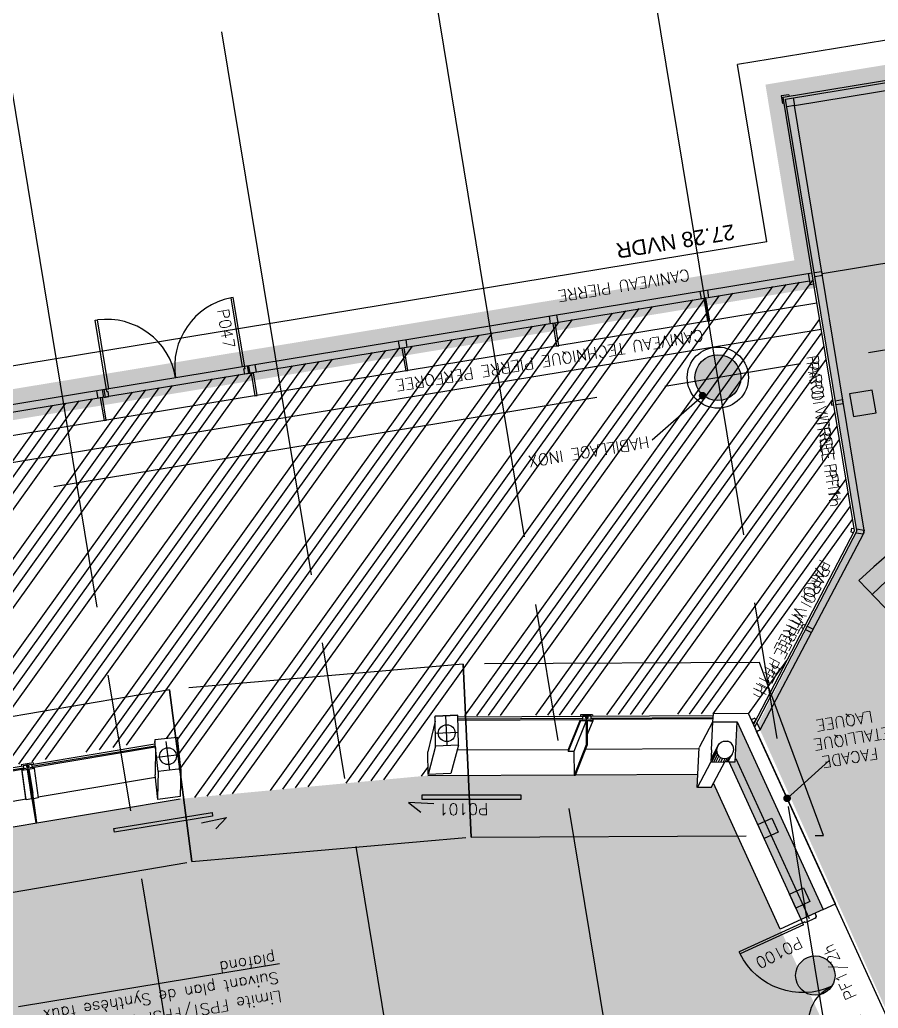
# Model space of a CAD drawing. Header units: millimetres. Extents: x 33240 to 33395, y 51607 to 51720.
# Drawn here: x 33346.81 to 33358.04, y 51691.87 to 51704.79 of the extents above; entities that cross this region are included whole.
import ezdxf

# ---------------------------------------------------------------- set-up
doc = ezdxf.new("R2010")
doc.units = ezdxf.units.MM
doc.header["$LTSCALE"] = 0.3
doc.header["$MEASUREMENT"] = 0
doc.header["$PDMODE"] = 34
doc.header["$PDSIZE"] = 0.3
for name, pattern in [('ACAD_ISO02W100', [15, 12, -3]), ('ACAD_ISO08W100', [36, 24, -3, 6, -3]), ('ACAD_ISO10W100', [18, 12, -3, 0, -3]), ('ACAD_ISO13W100', [36, 12, -3, 12, -3, 0, -3, 0, -3])]:
    doc.linetypes.add(name, pattern=pattern)
doc.layers.get('0').update_dxf_attribs({"linetype": 'CONTINUOUS'})
doc.layers.get('DEFPOINTS').update_dxf_attribs({"linetype": 'CONTINUOUS'})
for name, color, linetype in [('00-TRAMES-BAT', 7, 'ACAD_ISO08W100'), ('01-TREMIE-ESCAL-ASC', 4, 'CONTINUOUS'), ('02-MURS-PORTEUR', 1, 'CONTINUOUS'), ('02-MURS-POTEAU', 6, 'CONTINUOUS'), ('03-STRUCTURE-METALLIQUE', 212, 'CONTINUOUS'), ('04-CLOISONS', 2, 'CONTINUOUS'), ('04-PLAFOND-LIMITE', 231, 'CONTINUOUS'), ('05-MEN-EXT', 142, 'CONTINUOUS'), ('05-MEN-EXT-NUM', 3, 'CONTINUOUS'), ('05-MEN-INT', 4, 'CONTINUOUS'), ('05-MEN-INT-NUM', 62, 'CONTINUOUS'), ('07-REVT-BARDAGE', 213, 'CONTINUOUS'), ('07-REVT-SOL', 8, 'CONTINUOUS'), ('08-EQUI-MEUBLE-PROJ-01', 11, 'CONTINUOUS'), ('09-COT-EXT', 4, 'CONTINUOUS'), ('10-ANN-ALTITUDE', 152, 'CONTINUOUS'), ('10-ANN-TEXTE', 3, 'CONTINUOUS'), ('11-RES-EP', 150, 'ACAD_ISO13W100'), ('11-RES-ETANCH-POLY-TEXTE', 40, 'ACAD_ISO10W100'), ('11-RES-ISOL-FEU', 2, 'CONTINUOUS'), ('11-RES-VMC', 111, 'CONTINUOUS'), ('14-HACH-MURS', 253, 'CONTINUOUS'), ('14-HACH-POTEAU', 251, 'CONTINUOUS')]:
    doc.layers.add(name, color=color, linetype=linetype)
doc.styles.add('ANN', font='romans.shx')
doc.styles.add('COT', font='romans.shx')
doc.styles.add('NIV', font='ARIAL.TTF', dxfattribs={"height": 0.2})
doc.dimstyles.new('COTEXT', dxfattribs={"dimtxt": 0.15, "dimasz": 0.11, "dimexe": 0, "dimexo": 0, "dimgap": 0.05, "dimtad": 1, "dimdec": 3, "dimdsep": 46, "dimtxsty": 'COT', "dimblk1": 'COTBLOC', "dimblk2": 'COTBLOC', "dimsah": 1, "dimcen": -0.1, "dimse1": 1, "dimse2": 1, "dimadec": 0, "dimazin": 0, "dimtfac": 1, "dimtdec": 3, "dimtmove": 2, "dimatfit": 3, "dimldrblk": 'COTBLOC', "dimfxl": 1, "dimtolj": 1, "dimarcsym": 0})

# ---------------------------------------------------------------- blocks, each defined once
blk = doc.blocks.new('7DP18')
for p, q in [((0.055, -0.03), (0.055, 0.915)), ((0.055, 0.915), (0.085, 0.915)), ((0.085, 0), (0.085, 0.915)), ((1.855, 0), (1.855, 0.915)), ((1.885, 0.915), (1.855, 0.915)), ((1.885, -0.03), (1.885, 0.915)), ((0, -0.1), (0, 0)), ((0, 0), (0.085, 0)), ((1.94, 0), (1.855, 0)), ((1.94, -0.1), (1.94, 0)), ((0, -0.1), (0.07, -0.1)), ((0.055, -0.03), (0.07, -0.03)), ((0.07, -0.1), (0.07, -0.03)), ((1.87, -0.1), (1.87, -0.03)), ((1.885, -0.03), (1.87, -0.03)), ((1.94, -0.1), (1.87, -0.1))]:
    blk.add_line(p, q)
for centre, start, end in [((0.055, 0), 0, 88.1221), ((1.885, 0), 91.8779, 180)]:
    blk.add_arc(centre, 0.915, start, end)
blk = doc.blocks.new('MVP95')
for p, q in [((0.045, -0.03), (0.045, 0.915)), ((0.075, 0.915), (0.045, 0.915)), ((0.075, 0), (0.075, 0.915)), ((1.475, 0.515), (1.445, 0.515)), ((1.445, 0), (1.445, 0.515)), ((1.475, 0.515), (1.475, -0.03)), ((0, -0.2), (0, 0)), ((0.075, 0), (0, 0)), ((0.06, -0.03), (0.045, -0.03)), ((0.06, -0.185), (0.06, -0.03)), ((1.52, 0), (1.445, 0)), ((1.46, -0.03), (1.46, -0.185)), ((1.475, -0.03), (1.46, -0.03)), ((1.52, 0), (1.52, -0.2)), ((0.045, -0.2), (0, -0.2)), ((0.045, -0.2), (0.045, -0.185)), ((0.06, -0.185), (0.045, -0.185)), ((1.475, -0.185), (1.46, -0.185)), ((1.475, -0.185), (1.475, -0.2)), ((1.52, -0.2), (1.475, -0.2))]:
    blk.add_line(p, q)
for centre, radius, start, end in [((0.045, 0), 0.915, 359.9692, 88.1212), ((1.475, 0.001), 0.515, 93.3395, 180.0973)]:
    blk.add_arc(centre, radius, start, end)
blk = doc.blocks.new('COTBLOC')
for p, q in [((0, -1.3608), (0, 1.3608)), ((-0.76, 0), (-0.99, 0)), ((0, 0), (-0.76, 0)), ((0, 0), (0.76, 0)), ((0.76, 0), (0.99, 0))]:
    blk.add_line(p, q)
at = {"const_width": 0.15}
blk.add_lwpolyline([(-0.1, 0, 1), (0.1, 0, 1)], format="xyb", close=True, dxfattribs=at)
blk = doc.blocks.new('*D51')
at = {"layer": '09-COT-EXT', "color": 0, "lineweight": -2}
blk.add_line((33372.545, 51713.527), (33268.79, 51696.442), dxfattribs=at)
at = {"layer": 'DEFPOINTS', "color": 0}
for p in [(33373.229, 51710.05), (33268.682, 51696.425), (33269.257, 51692.93)]:
    blk.add_point(p, dxfattribs=at)
at = {"layer": '09-COT-EXT', "color": 0, "lineweight": -2, "xscale": 0.11, "yscale": 0.11, "zscale": 0.11}
for p, rotation in [((33372.654, 51713.545), 9.350573668281061), ((33268.682, 51696.425), 189.350573668281)]:
    blk.add_blockref('COTBLOC', p, dxfattribs=dict(at, rotation=rotation))
at = {"layer": '09-COT-EXT', "color": 0, "insert": (33320.648, 51705.108), "char_height": 0.15, "attachment_point": 5, "rotation": 9.3506, "style": 'COT'}
blk.add_mtext('\\A1;105.372', dxfattribs=at)
blk = doc.blocks.new('PF1-2H')
blk.add_hatch(color=256).paths.add_polyline_path([(-0.001288, 0, 1), (0.001288, 0, 1)])
blk.add_circle((0, 0), 0.001288)
blk = doc.blocks.new('CARRE2')
blk.add_hatch(color=256).paths.add_polyline_path([(-0.1, 0.1), (0.1, 0.1), (0.1, -0.1), (-0.1, -0.1)])
blk.add_lwpolyline([(-0.1, 0.1), (0.1, 0.1), (0.1, -0.1), (-0.1, -0.1)], close=True)

msp = doc.modelspace()

# ---------------------------------------------------------------- hatches: boundary and pattern name
at = {"layer": '07-REVT-SOL'}
h = msp.add_hatch(dxfattribs=at)
h.set_pattern_fill('CROSS', color=30, style=0)
h.set_pattern_definition([(189.35057367, (57785.36794, 108093.90987), (-0.2060594638, -0.2872968802), [0.125, -0.375]), (279.35057367, (57785.29612, 108093.96139), (0.2872968802, -0.2060594638), [0.125, -0.375])])
h.paths.add_polyline_path([(33373.5041, 51706.5014), (33356.8286, 51703.7556), (33357.7587, 51698.1074), (33356.4632, 51695.5713), (33360.3269, 51686.9977), (33360.6614, 51682.961), (33370.5977, 51684.5971), (33369.7218, 51689.9165), (33374.8132, 51690.7549), (33375.0732, 51689.1762), (33376.323, 51689.382)])
h = msp.add_hatch(dxfattribs=at)
h.set_pattern_fill('ANSI34', color=256, style=0)
h.set_pattern_definition([(234.3505737, (57752.873, 108291.1774), (0.609448717, -0.4371181325), []), (234.3505737, (57752.69855, 108291.1487), (0.609448717, -0.4371181325), []), (234.3505737, (57752.5241, 108291.12), (0.609448717, -0.4371181325), []), (234.3505737, (57752.3497, 108291.09124), (0.609448717, -0.4371181325), [])])
h.paths.add_polyline_path([(33309.5314, 51685.8588), (33309.227, 51686.3339), (33308.7901, 51686.9168), (33308.2417, 51687.5322), (33307.7231, 51688.0157), (33307.1703, 51688.4635), (33306.6491, 51688.8373), (33306.1684, 51689.1099), (33305.6057, 51689.375), (33304.8593, 51689.5906), (33304.3981, 51689.6614), (33304.0875, 51689.6801), (33303.4661, 51689.653), (33302.8229, 51689.5078), (33302.2165, 51689.3237), (33301.8431, 51689.1436), (33301.2325, 51688.7418), (33301.0441, 51688.5546), (33300.8119, 51688.2317), (33300.636, 51687.875), (33300.5145, 51687.359), (33300.505, 51686.6688), (33300.5777, 51685.9763), (33300.7416, 51685.2753), (33300.9406, 51684.7213), (33301.0157, 51684.5876), (33307.3638, 51673.1728), (33307.5551, 51673.4027), (33307.8762, 51673.8025), (33308.1163, 51674.1181), (33308.411, 51674.5325), (33308.7556, 51675.0512), (33309.048, 51675.5283), (33309.3762, 51676.1097), (33309.5889, 51676.5207), (33309.7607, 51676.8698), (33310.0204, 51677.4522), (33310.2137, 51677.9361), (33310.3288, 51678.2748), (33310.4454, 51678.6692), (33310.6648, 51679.6374), (33310.76, 51680.4082), (33310.7988, 51681.1264), (33310.7886, 51681.6572), (33311.6353, 51681.6308), (33311.6077, 51680.7216), (33311.5149, 51679.9648), (33311.413, 51679.3793), (33311.2805, 51678.8426), (33311.0938, 51678.2397), (33310.6536, 51677.1452), (33310.0752, 51675.9925), (33309.4154, 51674.8904), (33308.8726, 51674.099), (33308.2849, 51673.3459), (33307.8733, 51672.8629), (33307.228, 51672.1682), (33306.3132, 51671.3076), (33305.9865, 51671.0325), (33305.8529, 51670.9201), (33304.975, 51670.2548), (33303.8087, 51669.4948), (33303.0073, 51669.0533), (33301.8018, 51668.4879), (33300.9566, 51668.032), (33299.3651, 51667.685), (33298.3344, 51667.4599), (33297.6468, 51667.3707), (33296.7824, 51667.2899), (33295.9203, 51667.253), (33295.2266, 51667.2152), (33294.1119, 51667.2875), (33293.3748, 51667.4449), (33292.5369, 51667.5422), (33291.7914, 51667.7628), (33290.9562, 51668.1367), (33290.4698, 51668.2741), (33289.8201, 51668.6138), (33289.1999, 51669.0055), (33288.3839, 51669.5907), (33287.876, 51669.955), (33287.2211, 51670.7667), (33274.7777, 51668.6362), (33276.256, 51659.6586), (33284.2497, 51660.9749), (33284.3561, 51660.329), (33287.1543, 51660.7657), (33287.0441, 51661.435), (33288.3848, 51661.6423), (33288.4866, 51660.9834), (33292.2493, 51661.603), (33292.1421, 51662.2745), (33293.3262, 51662.4694), (33294.2159, 51657.0657), (33297.0273, 51657.8411), (33296.5137, 51662.3558), (33296.1876, 51662.9406), (33297.1941, 51663.1064), (33297.3208, 51662.3368), (33297.3071, 51662.3342), (33297.2354, 51662.0285), (33297.1718, 51661.7039), (33297.1191, 51661.3565), (33297.0807, 51661.0087), (33297.0553, 51660.6759), (33297.0448, 51660.2508), (33297.0546, 51659.9073), (33297.0786, 51659.5031), (33297.126, 51659.0791), (33297.2144, 51658.5421), (33297.1583, 51658.5188), (33297.3195, 51657.5459), (33297.3809, 51657.5561), (33297.3948, 51657.457), (33298.8658, 51657.679), (33298.8462, 51657.7974), (33298.9103, 51657.8079), (33298.7662, 51658.6942), (33298.7288, 51659.1864), (33298.7198, 51659.4049), (33298.7232, 51660.1393), (33298.7457, 51660.5123), (33298.7907, 51660.9605), (33298.8677, 51661.4609), (33298.9907, 51662.0019), (33299.0813, 51662.4183), (33299.1901, 51662.781), (33299.4457, 51663.3946), (33299.6955, 51663.8263), (33299.9745, 51664.1844), (33300.2447, 51664.447), (33300.5617, 51664.6801), (33300.8381, 51664.8192), (33301.2209, 51664.9383), (33301.4693, 51664.9787), (33301.841, 51664.9673), (33302.2061, 51664.8995), (33302.6126, 51664.7536), (33302.9838, 51664.5426), (33303.3445, 51664.2838), (33303.6583, 51663.9764), (33303.8954, 51663.7058), (33304.1617, 51663.3541), (33304.4484, 51662.8985), (33304.7788, 51662.2731), (33305.0523, 51661.5322), (33305.2961, 51660.675), (33305.4695, 51659.9959), (33305.6024, 51659.3706), (33305.6852, 51658.9167), (33307.3767, 51659.1899), (33307.1404, 51660.5973), (33307.0303, 51661.1738), (33306.9413, 51661.6002), (33306.7799, 51662.3125), (33306.6023, 51663.0284), (33306.4522, 51663.5891), (33306.3171, 51663.5669), (33306.1501, 51664.5811), (33310.3148, 51665.2669), (33310.4416, 51664.4972), (33315.177, 51665.277), (33315.0503, 51666.0466), (33321.9737, 51667.1866), (33322.0842, 51666.5156), (33326.0968, 51667.1763), (33325.9863, 51667.8474), (33338.2877, 51669.8729), (33338.4145, 51669.1031), (33337.1627, 51668.8969), (33337.4803, 51666.9678), (33338.0209, 51667.0568), (33338.5748, 51667.148), (33338.8591, 51667.1949), (33339.4721, 51667.2958), (33339.4876, 51667.2022), (33342.9411, 51667.7709), (33342.9248, 51667.8696), (33343.8326, 51668.019), (33343.8488, 51667.9204), (33345.1427, 51668.1334), (33344.8096, 51670.1562), (33343.348, 51669.9155), (33343.2212, 51670.6853), (33356.0482, 51672.7974), (33356.1749, 51672.0277), (33354.958, 51671.8273), (33355.3024, 51669.7355), (33360.6718, 51670.6196), (33360.3274, 51672.7114), (33359.1351, 51672.5151), (33359.0083, 51673.2848), (33361.9356, 51673.7669), (33362.0461, 51673.0958), (33364.4142, 51673.4857), (33364.3037, 51674.1568), (33367.7572, 51674.7255), (33367.8839, 51673.9557), (33371.2387, 51674.5081), (33371.112, 51675.2779), (33374.9437, 51675.9088), (33375.0705, 51675.1391), (33376.6328, 51675.3963), (33376.506, 51676.1661), (33377.325, 51676.3009), (33377.0481, 51677.9827), (33376.9198, 51677.9616), (33376.6273, 51679.7377), (33376.7556, 51679.7588), (33376.4112, 51681.8507), (33376.2829, 51681.8295), (33375.9904, 51683.6056), (33376.1187, 51683.6267), (33375.8418, 51685.3086), (33360.6783, 51682.8117), (33360.8797, 51680.4431), (33357.4663, 51679.6643), (33355.8502, 51679.2955), (33350.3855, 51678.0486), (33349.3674, 51677.9353), (33349.2809, 51678.7127), (33350.1901, 51678.8161), (33350.4466, 51678.8746), (33350.1324, 51680.7824), (33345.8713, 51680.0807), (33346.1535, 51678.3669), (33347.7703, 51678.5446), (33347.8568, 51677.7672), (33337.862, 51676.655), (33331.4691, 51682.1156), (33331.436, 51682.1102), (33331.3791, 51682.4555), (33331.426, 51682.4633), (33332.4803, 51685.4342), (33333.3075, 51685.2862), (33334.1791, 51687.6816), (33333.3953, 51687.9546), (33334.4746, 51690.9071), (33334.675, 51691.1303), (33338.2027, 51692.6579), (33338.2118, 51692.6161), (33338.5092, 51692.2989), (33338.6344, 51692.0226), (33341.707, 51693.0697), (33341.5019, 51693.412), (33341.3795, 51693.7866), (33344.946, 51694.7179), (33345.2392, 51694.7817), (33348.5761, 51695.3735), (33348.8741, 51695.4084), (33348.9099, 51694.6324), (33348.9146, 51694.6048), (33352.1472, 51694.9081), (33352.1459, 51695.2202), (33352.2417, 51695.6865), (33356.3412, 51695.7195), (33356.4073, 51695.575), (33357.7275, 51698.1124), (33357.1877, 51701.3904), (33320.2349, 51695.2976), (33319.7443, 51698.296), (33309.9064, 51696.6761), (33310.4, 51693.6782), (33300.57, 51692.0596), (33300.7406, 51691.0235), (33301.5358, 51691.0422), (33302.2561, 51690.9986), (33302.8984, 51690.9343), (33303.2847, 51690.8855), (33303.8837, 51690.7723), (33304.4095, 51690.6586), (33304.8482, 51690.5355), (33305.6756, 51690.2459), (33306.363, 51689.935), (33307.0247, 51689.5803), (33307.6503, 51689.1728), (33308.244, 51688.725), (33308.7944, 51688.2296), (33309.3073, 51687.6984), (33309.7704, 51687.1258), (33310.4433, 51686.1015), (33309.6647, 51685.6359)])
h = msp.add_hatch(dxfattribs=at)
h.set_pattern_fill('CROSS', color=30, style=0)
h.set_pattern_definition([(189.35057367, (57785.36794, 108093.83487), (-0.2060594638, -0.2872968802), [0.125, -0.375]), (279.35057367, (57785.29612, 108093.88639), (0.2872968802, -0.2060594638), [0.125, -0.375])])
h.paths.add_polyline_path([(33356.6042, 51689.6618), (33356.51, 51690.2341), (33357.8741, 51690.4587), (33355.8857, 51694.81), (33355.8546, 51694.7522), (33355.6768, 51694.7514), (33355.676, 51694.9274), (33352.1472, 51694.9081), (33348.9094, 51694.604), (33347.0318, 51694.2893), (33345.3498, 51694.0074), (33343.5722, 51693.5493), (33341.707, 51693.0697), (33338.6344, 51692.0226), (33335.196, 51690.5185), (33335.1462, 51690.4652), (33334.2416, 51687.9673), (33334.2793, 51687.9537), (33334.1791, 51687.6816), (33333.3075, 51685.2862), (33333.2056, 51685.0038), (33333.1649, 51684.9971), (33332.2932, 51682.605), (33332.6935, 51682.671), (33332.7502, 51682.3265), (33332.4199, 51682.2722), (33332.4599, 51682.2788), (33334.3734, 51680.6351), (33336.1035, 51679.1695), (33338.0364, 51677.546), (33338.1527, 51677.6901), (33338.5054, 51677.5682), (33338.9857, 51677.6217), (33338.2448, 51682.1209), (33343.8811, 51683.0489), (33344.0163, 51682.2278), (33349.7392, 51683.1702), (33349.3477, 51685.5482), (33354.9803, 51686.4757), (33354.4506, 51689.6923), (33354.648, 51689.7248), (33354.7097, 51689.3499), (33356.6042, 51689.6618)])
at = {"layer": '14-HACH-MURS', "ltscale": 10}
msp.add_hatch(color=256, dxfattribs=at).paths.add_polyline_path([(33357.0332, 51693.0246), (33357.318, 51693.1547), (33356.1947, 51695.6129), (33356.1691, 51695.0863), (33356.0912, 51695.086)])
at = {"layer": '14-HACH-POTEAU', "ltscale": 10}
h = msp.add_hatch(color=256, dxfattribs=at)
edge = h.paths.add_edge_path()
edge.add_arc((33355.6144, 51694.2715), 0.4, 0, 360)
edge = h.paths.add_edge_path()
edge.add_arc((33355.942, 51700.1131), 0.3, 0, 360)
edge = h.paths.add_edge_path()
edge.add_arc((33364.329, 51701.4942), 0.3, 0, 360)

# ---------------------------------------------------------------- linework, layer by layer
at = {"layer": '00-TRAMES-BAT'}
for p, q in [((33363.2996, 51655.4305), (33354.5447, 51708.5989)), ((33360.4322, 51655.4057), (33351.749, 51708.1385)), ((33357.643, 51654.9059), (33348.9533, 51707.6782)), ((33354.8408, 51654.485), (33346.1576, 51707.2178)), ((33375.6734, 51703.3622), (33269.1113, 51685.8153))]:
    msp.add_line(p, q, dxfattribs=at)
at = {"layer": '01-TREMIE-ESCAL-ASC'}
msp.add_line((33371.846, 51703.867), (33357.3043, 51701.4725), dxfattribs=at)
at = {"layer": '02-MURS-PORTEUR'}
for p, q in [((33356.1691, 51695.0863), (33356.1947, 51695.6129)), ((33356.1947, 51695.6129), (33357.318, 51693.1547)), ((33356.0912, 51695.086), (33356.1691, 51695.0863)), ((33357.0332, 51693.0246), (33356.0912, 51695.086)), ((33357.3204, 51693.1558), (33357.0332, 51693.0246))]:
    msp.add_line(p, q, dxfattribs=at)
at = {"layer": '02-MURS-PORTEUR', "color": 4}
for p, q in [((33356.7588, 51692.8992), (33355.8857, 51694.81)), ((33357.0332, 51693.0246), (33356.7588, 51692.8992))]:
    msp.add_line(p, q, dxfattribs=at)
at = {"layer": '02-MURS-POTEAU'}
msp.add_circle((33355.942, 51700.1131), 0.3, dxfattribs=at)
at = {"layer": '03-STRUCTURE-METALLIQUE'}
for p, q in [((33352.2427, 51695.6213), (33352.1459, 51695.2202)), ((33352.2417, 51695.6865), (33352.2353, 51695.6621)), ((33352.2417, 51695.6865), (33352.5415, 51695.7003)), ((33352.2417, 51695.6865), (33352.5415, 51695.7003)), ((33352.5415, 51695.7003), (33352.2417, 51695.6865)), ((33352.2417, 51695.6865), (33352.5415, 51695.7003)), ((33352.2479, 51695.2923), (33352.2435, 51695.6866)), ((33352.4027, 51695.2997), (33352.3841, 51695.6932)), ((33352.5477, 51695.3065), (33352.5415, 51695.7003)), ((33355.7023, 51695.2785), (33355.8779, 51695.6119)), ((33355.8602, 51695.243), (33355.8782, 51695.6119)), ((33355.8779, 51695.6119), (33356.1947, 51695.6129)), ((33355.8779, 51695.6119), (33356.1947, 51695.6128)), ((33355.8779, 51695.6119), (33356.1947, 51695.6128)), ((33356.1691, 51695.0863), (33356.1947, 51695.6129)), ((33352.5447, 51695.4706), (33352.2451, 51695.4564)), ((33348.6186, 51694.9611), (33348.5747, 51695.3528)), ((33348.5761, 51695.3735), (33348.5757, 51695.3422)), ((33348.5761, 51695.3735), (33348.5757, 51695.3422)), ((33348.8742, 51695.4078), (33348.5761, 51695.3735)), ((33348.8742, 51695.4078), (33348.5761, 51695.3735)), ((33348.7251, 51695.3907), (33348.7251, 51695.3911)), ((33348.7705, 51694.9769), (33348.7258, 51695.3543)), ((33348.9167, 51694.9965), (33348.8741, 51695.4084)), ((33355.9461, 51695.3017), (33355.9623, 51695.3272)), ((33355.9623, 51695.3272), (33355.9868, 51695.343)), ((33355.9868, 51695.343), (33356.0138, 51695.357)), ((33356.0138, 51695.357), (33356.0434, 51695.358)), ((33356.0434, 51695.358), (33356.0714, 51695.3581)), ((33356.0984, 51695.3445), (33356.0714, 51695.3581)), ((33356.1199, 51695.3261), (33356.0984, 51695.3445)), ((33356.1376, 51695.3024), (33356.1199, 51695.3261)), ((33348.5834, 51695.2754), (33348.5815, 51694.9174)), ((33352.1506, 51694.9209), (33352.1459, 51695.2207)), ((33352.2478, 51695.2928), (33352.1506, 51694.9209)), ((33352.5477, 51695.3065), (33352.2479, 51695.2923)), ((33352.5477, 51695.3071), (33352.4504, 51694.9351)), ((33352.531, 51695.2432), (33353.9896, 51695.2511)), ((33354.211, 51695.2532), (33355.698, 51695.2605)), ((33355.673, 51694.7513), (33355.6985, 51695.2712)), ((33355.8602, 51695.243), (33355.8521, 51695.0848)), ((33355.9256, 51695.2432), (33355.8534, 51695.1082)), ((33355.9337, 51695.2737), (33355.8541, 51695.1225)), ((33355.8543, 51695.1273), (33355.9462, 51695.3017)), ((33355.8615, 51695.0849), (33355.928, 51695.2132)), ((33355.9337, 51695.2737), (33355.9256, 51695.2432)), ((33355.9256, 51695.2432), (33355.928, 51695.2132)), ((33355.928, 51695.2132), (33355.9386, 51695.1854)), ((33355.9461, 51695.3017), (33355.9337, 51695.2737)), ((33356.1309, 51695.1862), (33356.1434, 51695.2142)), ((33356.1474, 51695.2744), (33356.1376, 51695.3024)), ((33356.1434, 51695.2142), (33356.149, 51695.2443)), ((33356.149, 51695.2443), (33356.1474, 51695.2744)), ((33348.9011, 51695.1804), (33348.6032, 51695.1451)), ((33355.6768, 51694.7514), (33355.8521, 51695.0848)), ((33355.8521, 51695.0848), (33356.0337, 51695.0857)), ((33355.8547, 51694.7522), (33356.0337, 51695.0857)), ((33355.9386, 51695.1855), (33355.8851, 51695.085)), ((33355.9141, 51695.0851), (33355.954, 51695.1613)), ((33355.9386, 51695.1854), (33355.954, 51695.1613)), ((33355.9782, 51695.1433), (33355.9477, 51695.0853)), ((33355.954, 51695.1613), (33355.9781, 51695.1433)), ((33355.9781, 51695.1433), (33356.0033, 51695.1312)), ((33355.9792, 51695.0854), (33356.0033, 51695.1312)), ((33356.0321, 51695.1268), (33356.0033, 51695.1312)), ((33356.0321, 51695.1268), (33356.0104, 51695.0856)), ((33356.0609, 51695.1325), (33356.0321, 51695.1268)), ((33356.0912, 51695.086), (33356.0337, 51695.0857)), ((33356.0609, 51695.1325), (33356.0363, 51695.0857)), ((33356.0583, 51695.0858), (33356.0885, 51695.1432)), ((33356.0885, 51695.1431), (33356.0609, 51695.1325)), ((33356.1122, 51695.1634), (33356.0714, 51695.0859)), ((33356.1122, 51695.1634), (33356.0885, 51695.1431)), ((33356.1309, 51695.1862), (33356.1122, 51695.1634)), ((33356.1309, 51695.1862), (33356.1266, 51695.1779)), ((33348.6188, 51694.9611), (33348.6124, 51694.6173)), ((33348.9167, 51694.9965), (33348.6186, 51694.9611)), ((33348.9167, 51694.9965), (33348.9099, 51694.6324)), ((33352.4504, 51694.9351), (33352.1506, 51694.9209)), ((33347.0492, 51694.6299), (33348.5846, 51694.8872)), ((33348.6144, 51694.5973), (33348.5815, 51694.9174)), ((33352.1472, 51694.9081), (33354.0603, 51694.9185)), ((33354.0793, 51694.9195), (33355.6816, 51694.9274)), ((33355.8546, 51694.7522), (33355.6768, 51694.7514)), ((33355.8546, 51694.7522), (33355.8547, 51694.7522)), ((33345.3573, 51694.3463), (33346.8914, 51694.6034)), ((33347.0318, 51694.2893), (33348.9094, 51694.604)), ((33348.9099, 51694.6324), (33348.6144, 51694.5973)), ((33345.3498, 51694.0074), (33347.0318, 51694.2893))]:
    msp.add_line(p, q, dxfattribs=at)
for centre in [(33352.395, 51695.4635), (33348.7487, 51695.1624)]:
    msp.add_circle(centre, 0.11, dxfattribs=at)
at = {"layer": '04-CLOISONS'}
msp.add_circle((33355.942, 51700.1131), 0.4, dxfattribs=at)
at = {"layer": '04-PLAFOND-LIMITE', "linetype": 'ACAD_ISO02W100'}
for p, q in [((33352.6091, 51696.3673), (33348.7697, 51696.0315, -32.1247)), ((33356.4885, 51696.3857), (33352.6091, 51696.3673, -32.1247)), ((33352.6091, 51696.3673, -32.1247), (33352.7134, 51694.1029, -0.5979)), ((33352.7134, 51694.1029, -0.5979), (33352.6091, 51696.3673)), ((33357.3235, 51694.1248, -0.5979), (33356.4885, 51696.3857)), ((33348.7697, 51696.0315), (33344.971, 51695.3805, -32.1247)), ((33348.7697, 51696.0315, -32.1247), (33349.0601, 51693.7834, -0.5979)), ((33349.0601, 51693.7834, -0.5979), (33348.7697, 51696.0315)), ((33349.0601, 51693.7834, -0.5979), (33352.7134, 51694.1029, -0.5979)), ((33352.7134, 51694.1029, -0.5979), (33357.3235, 51694.1248, -0.5979)), ((33345.4457, 51693.1639, -0.5979), (33349.0601, 51693.7834, -0.5979))]:
    msp.add_line(p, q, dxfattribs=at)
at = {"layer": '05-MEN-EXT'}
for p, q in [((33356.7942, 51703.7803), (33373.5288, 51706.5359)), ((33356.8286, 51703.7556), (33373.5041, 51706.5014)), ((33356.8698, 51703.813), (33356.7712, 51703.7968)), ((33356.7712, 51703.7968), (33356.7874, 51703.6981)), ((33357.197, 51701.3335), (33356.7942, 51703.7803)), ((33357.2104, 51701.4368), (33356.8286, 51703.7556)), ((33356.8698, 51703.813), (33356.8731, 51703.7933)), ((33356.9273, 51703.7718), (33356.9436, 51703.6731)), ((33356.8072, 51703.7013), (33356.7874, 51703.6981)), ((33356.9436, 51703.6731), (33356.8449, 51703.6569)), ((33357.1727, 51701.4813), (33320.288, 51695.4077)), ((33357.1234, 51701.4731), (33357.1477, 51701.3254)), ((33357.2023, 51701.4861), (33357.3007, 51701.5024)), ((33357.2104, 51701.4368), (33357.3089, 51701.453)), ((33357.3089, 51701.453), (33357.3007, 51701.5024)), ((33357.1396, 51701.3745), (33320.3043, 51695.3091)), ((33357.197, 51701.3335), (33357.1477, 51701.3254)), ((33355.7273, 51701.1419), (33355.711, 51701.2406)), ((33355.7273, 51701.1419), (33355.711, 51701.2406)), ((33355.7273, 51701.1419), (33355.711, 51701.2406)), ((33355.8259, 51701.1582), (33355.8097, 51701.2568)), ((33355.8259, 51701.1582), (33355.8097, 51701.2568)), ((33355.8259, 51701.1582), (33355.8097, 51701.2568)), ((33353.7535, 51700.8169), (33353.7373, 51700.9156)), ((33353.7535, 51700.8169), (33353.7373, 51700.9156)), ((33353.8522, 51700.8332), (33353.8359, 51700.9318)), ((33353.8522, 51700.8332), (33353.8359, 51700.9318)), ((33351.7801, 51700.492), (33351.7638, 51700.5906)), ((33351.7801, 51700.492), (33351.7638, 51700.5906)), ((33351.8787, 51700.5082), (33351.8625, 51700.6069)), ((33351.8788, 51700.5082), (33351.8625, 51700.6069)), ((33349.8067, 51700.167), (33349.7904, 51700.2657)), ((33349.8067, 51700.167), (33349.7904, 51700.2657)), ((33349.9053, 51700.1833), (33349.8891, 51700.2819)), ((33349.9053, 51700.1833), (33349.8891, 51700.2819)), ((33347.8332, 51699.8421), (33347.817, 51699.9407)), ((33347.8332, 51699.8421), (33347.817, 51699.9407)), ((33347.9319, 51699.8583), (33347.9157, 51699.957)), ((33347.9319, 51699.8583), (33347.9157, 51699.957))]:
    msp.add_line(p, q, dxfattribs=at)
for points in [[(33355.7862, 51701.1516), (33355.7566, 51701.1467), (33355.8053, 51700.8507), (33355.8349, 51700.8556)], [(33353.8128, 51700.8267), (33353.7832, 51700.8218), (33353.8319, 51700.5258), (33353.8615, 51700.5307)], [(33351.8393, 51700.5017), (33351.8097, 51700.4968), (33351.8585, 51700.2008), (33351.8881, 51700.2057)], [(33349.8659, 51700.1768), (33349.8363, 51700.1719), (33349.8851, 51699.8759), (33349.9147, 51699.8808)], [(33347.8925, 51699.8518), (33347.8629, 51699.8469), (33347.9116, 51699.5509), (33347.9412, 51699.5558)]]:
    msp.add_lwpolyline(points, close=True, dxfattribs=at)
at = {"layer": '05-MEN-INT'}
for p, q in [((33357.7587, 51698.1074), (33357.2104, 51701.4368)), ((33357.7275, 51698.1124), (33357.197, 51701.3335)), ((33357.4266, 51699.801), (33357.4463, 51699.8043)), ((33357.4347, 51699.7517), (33357.4266, 51699.801)), ((33357.4347, 51699.7517), (33357.4544, 51699.755)), ((33357.4759, 51699.8092), (33357.5743, 51699.8254)), ((33357.484, 51699.7598), (33357.5825, 51699.776)), ((33357.5825, 51699.776), (33357.5743, 51699.8254)), ((33357.7275, 51698.1124), (33356.4073, 51695.575)), ((33357.7587, 51698.1074), (33356.4231, 51695.5404)), ((33357.6887, 51698.1439), (33357.6809, 51698.0945)), ((33357.6809, 51698.0945), (33357.7153, 51698.089)), ((33357.6887, 51698.1439), (33357.7232, 51698.1384)), ((33357.748, 51698.0838), (33357.8465, 51698.0681)), ((33357.7559, 51698.1332), (33357.8544, 51698.1174)), ((33357.8544, 51698.1174), (33357.8465, 51698.0681)), ((33357.0365, 51696.8449), (33357.0596, 51696.8892)), ((33357.0596, 51696.8892), (33357.0843, 51696.8763)), ((33357.0365, 51696.8449), (33357.0613, 51696.832)), ((33357.0879, 51696.8181), (33357.1657, 51696.7776)), ((33357.1109, 51696.8625), (33357.1888, 51696.8219)), ((33357.1657, 51696.7776), (33357.1888, 51696.8219)), ((33352.5436, 51695.6767), (33355.8822, 51695.6931)), ((33352.5439, 51695.6509), (33354.1693, 51695.6591)), ((33352.5441, 51695.6345), (33354.1694, 51695.6433)), ((33353.9854, 51695.2405), (33354.1444, 51695.6431)), ((33354.1445, 51695.6251), (33353.9855, 51695.2225)), ((33354.2175, 51695.6255), (33354.0585, 51695.2229)), ((33354.3041, 51695.704), (33354.1441, 51695.7031)), ((33354.1441, 51695.7031), (33354.1442, 51695.6851)), ((33354.1444, 51695.6431), (33354.1445, 51695.6251)), ((33354.3045, 51695.626), (33354.1445, 51695.6251)), ((33354.2706, 51695.6859), (33354.1692, 51695.6853)), ((33354.2792, 51695.6859), (33354.1692, 51695.6853)), ((33354.1692, 51695.6853), (33354.1694, 51695.6433)), ((33354.1692, 51695.6853), (33354.1694, 51695.6433)), ((33354.2794, 51695.6439), (33354.1694, 51695.6433)), ((33354.2092, 51695.6855), (33354.2093, 51695.6597)), ((33354.2172, 51695.6856), (33354.2174, 51695.6435)), ((33354.2175, 51695.6255), (33354.2193, 51695.3096)), ((33354.2263, 51695.3096), (33354.2241, 51695.7036)), ((33354.2242, 51695.6856), (33354.2244, 51695.6436)), ((33354.2312, 51695.6857), (33354.2314, 51695.6436)), ((33354.2315, 51695.6257), (33354.2333, 51695.3096)), ((33354.3045, 51695.626), (33354.2326, 51695.4438)), ((33354.2392, 51695.6857), (33354.2393, 51695.6599)), ((33354.2689, 51695.6258), (33354.2778, 51695.6259)), ((33354.2773, 51695.6259), (33354.3045, 51695.626)), ((33354.2778, 51695.626), (33354.2778, 51695.6259)), ((33354.2792, 51695.6859), (33354.2794, 51695.6439)), ((33354.2793, 51695.6597), (33355.8807, 51695.6679)), ((33354.2794, 51695.6447), (33355.8802, 51695.6526)), ((33354.3041, 51695.704), (33354.3042, 51695.686)), ((33354.3044, 51695.644), (33354.3045, 51695.626)), ((33356.4245, 51695.6576), (33356.379, 51695.6368)), ((33356.379, 51695.6368), (33356.3935, 51695.6051)), ((33356.4245, 51695.6576), (33356.4365, 51695.6313)), ((33356.4527, 51695.5958), (33356.4942, 51695.5051)), ((33356.4073, 51695.575), (33356.4487, 51695.4843)), ((33356.4942, 51695.5051), (33356.4487, 51695.4843)), ((33346.9639, 51695.0548), (33348.5783, 51695.3248)), ((33346.9682, 51695.0293), (33348.5811, 51695.2991)), ((33346.9709, 51695.0134), (33348.5829, 51695.2835)), ((33353.9854, 51695.2405), (33353.9855, 51695.2225)), ((33354.0585, 51695.2229), (33353.9855, 51695.2225)), ((33354.0585, 51695.2229), (33354.0603, 51694.9069)), ((33354.2193, 51695.3096), (33354.0603, 51694.9069)), ((33354.2333, 51695.3096), (33354.0743, 51694.907)), ((33354.2333, 51695.3096), (33354.2193, 51695.3096)), ((33346.9856, 51695.0767), (33346.8278, 51695.0502)), ((33346.9856, 51695.0767), (33346.9886, 51695.0589)), ((33345.2432, 51694.7664), (33346.8554, 51695.0366)), ((33345.2487, 51694.7414), (33346.8598, 51695.0108)), ((33345.2522, 51694.7254), (33346.8624, 51694.9952)), ((33346.8278, 51695.0502), (33346.8308, 51695.0325)), ((33346.8278, 51695.0502), (33346.8308, 51695.0325)), ((33346.8377, 51694.991), (33346.8407, 51694.9733)), ((33346.8903, 51694.6076), (33346.8377, 51694.991)), ((33346.9985, 51694.9998), (33346.8407, 51694.9733)), ((33346.8932, 51694.5899), (33346.8407, 51694.9733)), ((33346.9639, 51695.0548), (33346.8554, 51695.0366)), ((33346.8554, 51695.0366), (33346.8624, 51694.9952)), ((33346.9709, 51695.0134), (33346.8624, 51694.9952)), ((33346.8949, 51695.0433), (33346.8992, 51695.0178)), ((33346.9028, 51695.0446), (33346.9097, 51695.0031)), ((33346.9715, 51694.6748), (33346.9068, 51695.0631)), ((33346.9097, 51695.0457), (33346.9166, 51695.0043)), ((33346.9127, 51694.9854), (33346.965, 51694.6737)), ((33346.9653, 51694.6019), (33346.9127, 51694.9854)), ((33346.9166, 51695.0469), (33346.9235, 51695.0054)), ((33346.9245, 51695.0482), (33346.9249, 51695.0483)), ((33346.9245, 51695.0482), (33346.9288, 51695.0227)), ((33346.9265, 51694.9877), (33346.9788, 51694.6761)), ((33346.9639, 51695.0548), (33346.9709, 51695.0134)), ((33346.9955, 51695.0175), (33346.9985, 51694.9998)), ((33346.9985, 51694.9998), (33347.051, 51694.6163)), ((33354.0743, 51694.907), (33354.0603, 51694.9069)), ((33346.9788, 51694.6761), (33346.965, 51694.6737)), ((33347.0314, 51694.2926), (33346.9788, 51694.6761)), ((33346.8903, 51694.6076), (33346.8932, 51694.5899)), ((33346.9653, 51694.6019), (33346.8932, 51694.5899)), ((33346.965, 51694.6737), (33347.0176, 51694.2903)), ((33346.9653, 51694.6019), (33347.0176, 51694.2903)), ((33347.051, 51694.6163), (33346.9885, 51694.6058)), ((33352.2269, 51694.5395), (33351.8939, 51694.554)), ((33351.8939, 51694.554), (33352.0559, 51694.4309)), ((33347.0314, 51694.2926), (33347.0176, 51694.2903)), ((33349.1881, 51694.2915), (33349.5144, 51694.3602)), ((33349.5144, 51694.3602), (33349.3746, 51694.2123))]:
    msp.add_line(p, q, dxfattribs=at)
for points in [[(33352.0705, 51694.5997), (33353.3705, 51694.6015), (33353.3704, 51694.6515), (33352.0704, 51694.6497)], [(33349.3326, 51694.3765), (33348.0498, 51694.1658), (33348.0417, 51694.2152), (33349.3245, 51694.4258)]]:
    msp.add_lwpolyline(points, close=True, dxfattribs=at)
at = {"layer": '07-REVT-BARDAGE'}
for p, q in [((33355.8779, 51695.6119), (33355.883, 51695.7173)), ((33356.3412, 51695.7195), (33355.883, 51695.7173)), ((33357.4795, 51693.2286), (33356.3412, 51695.7195)), ((33357.3204, 51693.1558), (33357.4795, 51693.2286))]:
    msp.add_line(p, q, dxfattribs=at)
at = {"layer": '08-EQUI-MEUBLE-PROJ-01', "ltscale": 0.8}
for p, q in [((33357.962, 51699.949), (33357.666, 51699.9003)), ((33357.666, 51699.9003), (33357.7147, 51699.6043)), ((33358.0108, 51699.653), (33357.962, 51699.949)), ((33357.7147, 51699.6043), (33358.0108, 51699.653)), ((33358.2236, 51697.0054), (33357.7857, 51697.4583))]:
    msp.add_line(p, q, dxfattribs=at)
for radius, start in [(6.5362, 61.37854), (6.2862, 61.42374)]:
    msp.add_arc((33362.329, 51692.7592), radius, start, 134.03454, dxfattribs=at)
at = {"layer": '10-ANN-TEXTE'}
for p, q in [((33355.0835, 51699.2972), (33355.7424, 51699.8767)), ((33357.3955, 51695.101), (33356.8481, 51694.6103)), ((33350.2087, 51692.4469), (33346.7911, 51691.8841))]:
    msp.add_line(p, q, dxfattribs=at)
at = {"layer": '10-ANN-TEXTE', "const_width": 0.05}
for points in [[(33355.7174, 51699.8767, 1), (33355.7674, 51699.8767, 1)], [(33356.8231, 51694.6103, 1), (33356.8731, 51694.6103, 1)]]:
    msp.add_lwpolyline(points, format="xyb", close=True, dxfattribs=at)
at = {"layer": '11-RES-EP', "linetype": 'Continuous'}
for p, q in [((33373.9615, 51707.1088), (33356.1997, 51704.2094)), ((33356.5815, 51701.8907), (33356.1997, 51704.2094)), ((33356.5815, 51701.8907), (33320.7001, 51695.9823))]:
    msp.add_line(p, q, dxfattribs=at)
at = {"layer": '11-RES-ETANCH-POLY-TEXTE', "const_width": 0.4}
msp.add_lwpolyline([(33309.8324, 51696.7417), (33319.7982, 51698.3827), (33320.288, 51695.4077), (33357.1727, 51701.4813), (33356.7942, 51703.7803), (33373.5288, 51706.5359), (33376.3575, 51689.3573), (33375.2261, 51689.171), (33377.3447, 51676.3042), (33380.0079, 51676.7427), (33374.2287, 51711.8401), (33270.6741, 51694.7885)], dxfattribs=at)
at = {"layer": '11-RES-ISOL-FEU'}
msp.add_lwpolyline([(33357.1387, 51693.0343), (33356.1822, 51695.1275)], dxfattribs=at)
at = {"layer": '11-RES-VMC'}
for p, q in [((33357.2377, 51701.0866), (33300.6188, 51691.7636)), ((33357.2946, 51700.7412), (33300.6756, 51691.4182))]:
    msp.add_line(p, q, dxfattribs=at)
at = {"layer": 'DEFPOINTS'}
msp.add_lwpolyline([(33370.5977, 51684.5971), (33360.9006, 51683.0003), (33360.8627, 51682.9232), (33360.6715, 51682.8917), (33360.4439, 51685.5691), (33360.3215, 51687.0096), (33356.4487, 51695.4843), (33356.4942, 51695.5051), (33357.8465, 51698.0681), (33357.8544, 51698.1174), (33356.9436, 51703.6731), (33373.4217, 51706.3865), (33376.2081, 51689.4645), (33375.0569, 51689.2748), (33374.8132, 51690.7549), (33369.7223, 51689.9166)], close=True, dxfattribs=at)

# ---------------------------------------------------------------- block references
at = {"layer": '05-MEN-EXT', "rotation": 9.350575724538619}
msp.add_blockref('7DP18', (33347.8915, 51699.9517), dxfattribs=at)
at = {"layer": '05-MEN-INT', "xscale": -1, "rotation": 114.5588529660501}
msp.add_blockref('MVP95', (33357.0332, 51693.0246), dxfattribs=at)
at = {"layer": '11-RES-ISOL-FEU', "rotation": 114.5571880081714}
for p in [(33356.5978, 51694.218), (33357.0134, 51693.3084)]:
    msp.add_blockref('CARRE2', p, dxfattribs=at)
at = {"layer": '11-RES-ISOL-FEU', "linetype": 'Continuous', "xscale": 199.9999999999998, "yscale": 200, "zscale": 200, "rotation": 189.3505736683658}
msp.add_blockref('PF1-2H', (33357.2169, 51692.2916), dxfattribs=at)

# ---------------------------------------------------------------- texts
at = {"layer": '05-MEN-EXT-NUM', "style": 'ANN'}
msp.add_text('P047', height=0.15, rotation=279.35057, dxfattribs=at).set_placement((33349.393, 51700.9995))
at = {"layer": '05-MEN-INT-NUM', "style": 'ANN'}
for s, rotation, p in [('P0101', 180.60911, (33352.9383, 51694.5467)), ('P0100', 207.08619, (33356.9984, 51692.8043))]:
    msp.add_text(s, height=0.15, rotation=rotation, dxfattribs=at).set_placement(p)
at = {"layer": '10-ANN-ALTITUDE', "style": 'NIV'}
msp.add_text('27.28 NVDR', height=0.2, rotation=189.35057, dxfattribs=at).set_placement((33356.1436, 51702.1203))
at = {"layer": '10-ANN-TEXTE', "style": 'ANN'}
for s, rotation, p in [('PAROI VITREE PF1h', 279.3506, (33357.1007, 51700.3936)), ('HABILLAGE INOX', 189.35057, (33355.03, 51699.3465)), ('PAROI VITREE PF1h', 242.71432, (33357.2848, 51697.7476)), ('LAQUEE', 189.35057, (33357.9558, 51695.7548)), ('METALLIQUE', 189.35057, (33358.3389, 51695.5717)), ('FACADE ', 189.35057, (33358.0242, 51695.2738)), ('PF1/2h', 114.55823, (33357.7604, 51692.0189))]:
    msp.add_text(s, height=0.15, rotation=rotation, dxfattribs=at).set_placement(p)
at = {"layer": '10-ANN-TEXTE', "insert": (33350.2477, 51691.9472), "char_height": 0.15, "width": 3.47115, "attachment_point": 1, "rotation": 189.3506, "style": 'ANN'}
msp.add_mtext('Limite FPST/FPSI + FPST/FPBA\\PSuivant plan de Synthèse faux plafond', dxfattribs=at)
at = {"layer": '11-RES-EP', "style": 'ANN'}
msp.add_text('CANIVEAU PIERRE', height=0.15, rotation=189.35057, dxfattribs=at).set_placement((33355.5587, 51701.5312))
at = {"layer": '11-RES-ISOL-FEU', "style": 'ANN'}
for rotation, p in [(279.3506, (33357.1007, 51700.3936)), (279.3506, (33357.1007, 51700.3186)), (242.71432, (33357.2848, 51697.7476)), (242.71432, (33357.2848, 51697.6726))]:
    msp.add_text('PAROI VITREE PF1h', height=0.15, rotation=rotation, dxfattribs=at).set_placement(p)
at = {"layer": '11-RES-VMC', "style": 'ANN'}
msp.add_text('CANIVEAU TECHNIQUE PIERRE PERFOREE', height=0.15, rotation=189.35057, dxfattribs=at).set_placement((33355.7377, 51700.7429))

# ---------------------------------------------------------------- dimensions: what is measured, and where the dimension line sits
at = {"layer": '09-COT-EXT'}
dim = msp.add_linear_dim(base=(33268.6818, 51696.4245), p1=(33373.2292, 51710.0504), p2=(33269.2572, 51692.9301), angle=189.35057, dimstyle='COTEXT', dxfattribs=at)
dim.commit()
dim.dimension.update_dxf_attribs({"geometry": '*D51', "text_midpoint": (33320.6475, 51705.108)})

doc.saveas('drawing.dxf')
